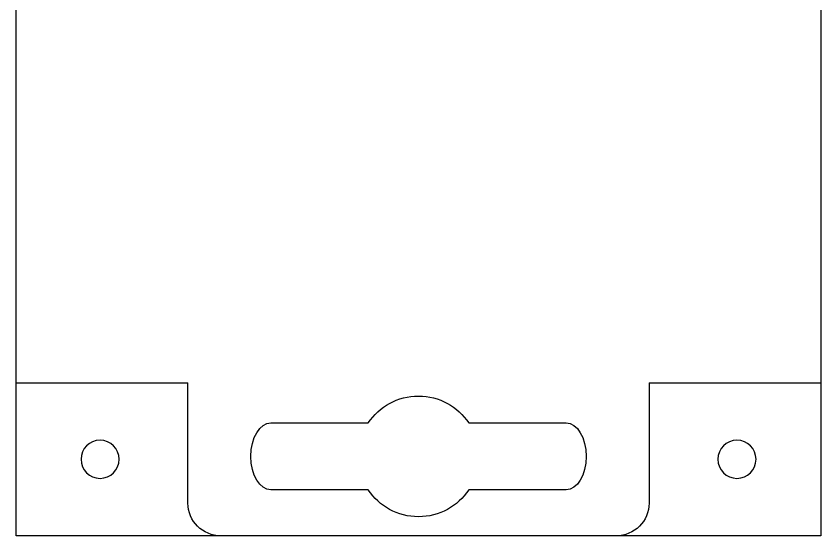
# Model space of a CAD drawing. Extents: x 3 to 98, y -255 to -10.
# Drawn here: x 2.8 to 97.8, y -255.4 to -194.1 of the extents above; entities that cross this region are included whole.
import ezdxf

# ---------------------------------------------------------------- set-up
doc = ezdxf.new("R2010")
doc.units = 0
doc.header["$MEASUREMENT"] = 0
doc.layers.add('LAYER_1', color=7, linetype='CONTINUOUS')

msp = doc.modelspace()

# ---------------------------------------------------------------- linework, layer by layer
at = {"layer": 'LAYER_1', "color": 1}
for points in [[(2.77, -237.326), (23.057, -237.326)], [(77.483, -237.326), (97.77, -237.326)]]:
    msp.add_lwpolyline(points, dxfattribs=at)
at = {"layer": 'LAYER_1', "color": 250}
for points, knots in [([(93.89, -10.01), (93.89, -10.01), (78.542, -10.01), (78.542, -10.01), (78.542, -10.01), (78.542, -10.716), (78.542, -10.716), (78.542, -12.859), (76.804, -14.596), (74.661, -14.596), (74.661, -14.596), (25.879, -14.596), (25.879, -14.596), (23.736, -14.596), (21.999, -12.859), (21.999, -10.716), (21.999, -10.716), (21.999, -10.01), (21.999, -10.01), (21.999, -10.01), (6.651, -10.01), (6.651, -10.01), (4.508, -10.01), (2.77, -11.748), (2.77, -13.891), (2.77, -13.891), (2.77, -22.609), (2.77, -22.609), (2.77, -22.609), (2.77, -25.978), (2.77, -25.978), (2.77, -25.978), (2.77, -124.869), (2.77, -124.869), (2.77, -124.869), (2.77, -124.889), (2.77, -124.889), (2.77, -124.889), (2.77, -147.869), (2.77, -147.869), (2.77, -147.869), (2.77, -237.326), (2.77, -237.326), (2.77, -237.326), (2.77, -255.411), (2.77, -255.411), (2.77, -255.411), (97.77, -255.411), (97.77, -255.411), (97.77, -255.411), (97.77, -237.326), (97.77, -237.326), (97.77, -237.326), (97.77, -147.869), (97.77, -147.869), (97.77, -147.869), (97.77, -124.889), (97.77, -124.889), (97.77, -124.889), (97.77, -124.869), (97.77, -124.869), (97.77, -124.869), (97.77, -113.631), (97.77, -113.631), (97.77, -113.631), (97.77, -100.913), (97.77, -100.913), (97.77, -98.834), (96.134, -97.142), (94.081, -97.042), (94.017, -97.038), (93.954, -97.032), (93.89, -97.032), (93.89, -97.032), (81.171, -97.032), (81.171, -97.032), (81.107, -97.032), (81.044, -97.038), (80.98, -97.042), (80.98, -97.042), (17.229, -97.042), (17.229, -97.042), (13.138, -97.042), (9.821, -93.725), (9.821, -89.633), (9.821, -89.633), (9.821, -60.323), (9.821, -60.323), (9.821, -56.231), (13.138, -52.914), (17.229, -52.914), (17.229, -52.914), (80.782, -52.914), (80.782, -52.914), (80.91, -52.927), (81.04, -52.934), (81.171, -52.934), (81.171, -52.934), (93.89, -52.934), (93.89, -52.934), (94.021, -52.934), (94.15, -52.927), (94.278, -52.914), (96.239, -52.719), (97.77, -51.065), (97.77, -49.053), (97.77, -49.053), (97.77, -36.335), (97.77, -36.335), (97.77, -36.335), (97.77, -25.978), (97.77, -25.978), (97.77, -25.978), (97.77, -22.609), (97.77, -22.609), (97.77, -22.609), (97.77, -13.891), (97.77, -13.891), (97.77, -11.748), (96.033, -10.01), (93.89, -10.01)], [0, 0, 0, 0, 1, 1, 1, 2, 2, 2, 3, 3, 3, 4, 4, 4, 5, 5, 5, 6, 6, 6, 7, 7, 7, 8, 8, 8, 9, 9, 9, 10, 10, 10, 11, 11, 11, 12, 12, 12, 13, 13, 13, 14, 14, 14, 15, 15, 15, 16, 16, 16, 17, 17, 17, 18, 18, 18, 19, 19, 19, 20, 20, 20, 21, 21, 21, 22, 22, 22, 23, 23, 23, 24, 24, 24, 25, 25, 25, 26, 26, 26, 27, 27, 27, 28, 28, 28, 29, 29, 29, 30, 30, 30, 31, 31, 31, 32, 32, 32, 33, 33, 33, 34, 34, 34, 35, 35, 35, 36, 36, 36, 37, 37, 37, 38, 38, 38, 39, 39, 39, 40, 40, 40, 40]), ([(77.483, -237.326), (77.483, -237.326), (77.483, -251.53), (77.483, -251.53), (77.483, -253.673), (75.746, -255.411), (73.603, -255.411), (73.603, -255.411), (26.938, -255.411), (26.938, -255.411), (24.794, -255.411), (23.057, -253.673), (23.057, -251.53), (23.057, -251.53), (23.057, -237.326), (23.057, -237.326)], [0, 0, 0, 0, 1, 1, 1, 2, 2, 2, 3, 3, 3, 4, 4, 4, 5, 5, 5, 5]), ([(67.689, -242.068), (67.689, -242.068), (56.195, -242.068), (56.195, -242.068), (54.917, -240.158), (52.741, -238.9), (50.27, -238.9), (47.799, -238.9), (45.623, -240.158), (44.345, -242.068), (44.345, -242.068), (32.851, -242.068), (32.851, -242.068), (31.538, -242.068), (30.473, -243.841), (30.473, -246.027), (30.473, -248.214), (31.538, -249.987), (32.851, -249.987), (32.851, -249.987), (44.345, -249.987), (44.345, -249.987), (45.623, -251.897), (47.799, -253.155), (50.27, -253.155), (52.741, -253.155), (54.917, -251.897), (56.195, -249.987), (56.195, -249.987), (67.689, -249.987), (67.689, -249.987), (69.003, -249.987), (70.068, -248.214), (70.068, -246.027), (70.068, -243.841), (69.003, -242.068), (67.689, -242.068)], [0, 0, 0, 0, 1, 1, 1, 2, 2, 2, 3, 3, 3, 4, 4, 4, 5, 5, 5, 6, 6, 6, 7, 7, 7, 8, 8, 8, 9, 9, 9, 10, 10, 10, 11, 11, 11, 12, 12, 12, 12]), ([(14.932, -246.369), (14.932, -247.611), (13.924, -248.619), (12.682, -248.619), (11.439, -248.619), (10.432, -247.611), (10.432, -246.369), (10.432, -245.126), (11.439, -244.119), (12.682, -244.119), (13.924, -244.119), (14.932, -245.126), (14.932, -246.369)], [0, 0, 0, 0, 1, 1, 1, 2, 2, 2, 3, 3, 3, 4, 4, 4, 4]), ([(90.109, -246.369), (90.109, -247.611), (89.101, -248.619), (87.859, -248.619), (86.616, -248.619), (85.609, -247.611), (85.609, -246.369), (85.609, -245.126), (86.616, -244.119), (87.859, -244.119), (89.101, -244.119), (90.109, -245.126), (90.109, -246.369)], [0, 0, 0, 0, 1, 1, 1, 2, 2, 2, 3, 3, 3, 4, 4, 4, 4])]:
    msp.add_open_spline(points, degree=3, knots=knots, dxfattribs=at)

doc.saveas('drawing.dxf')
